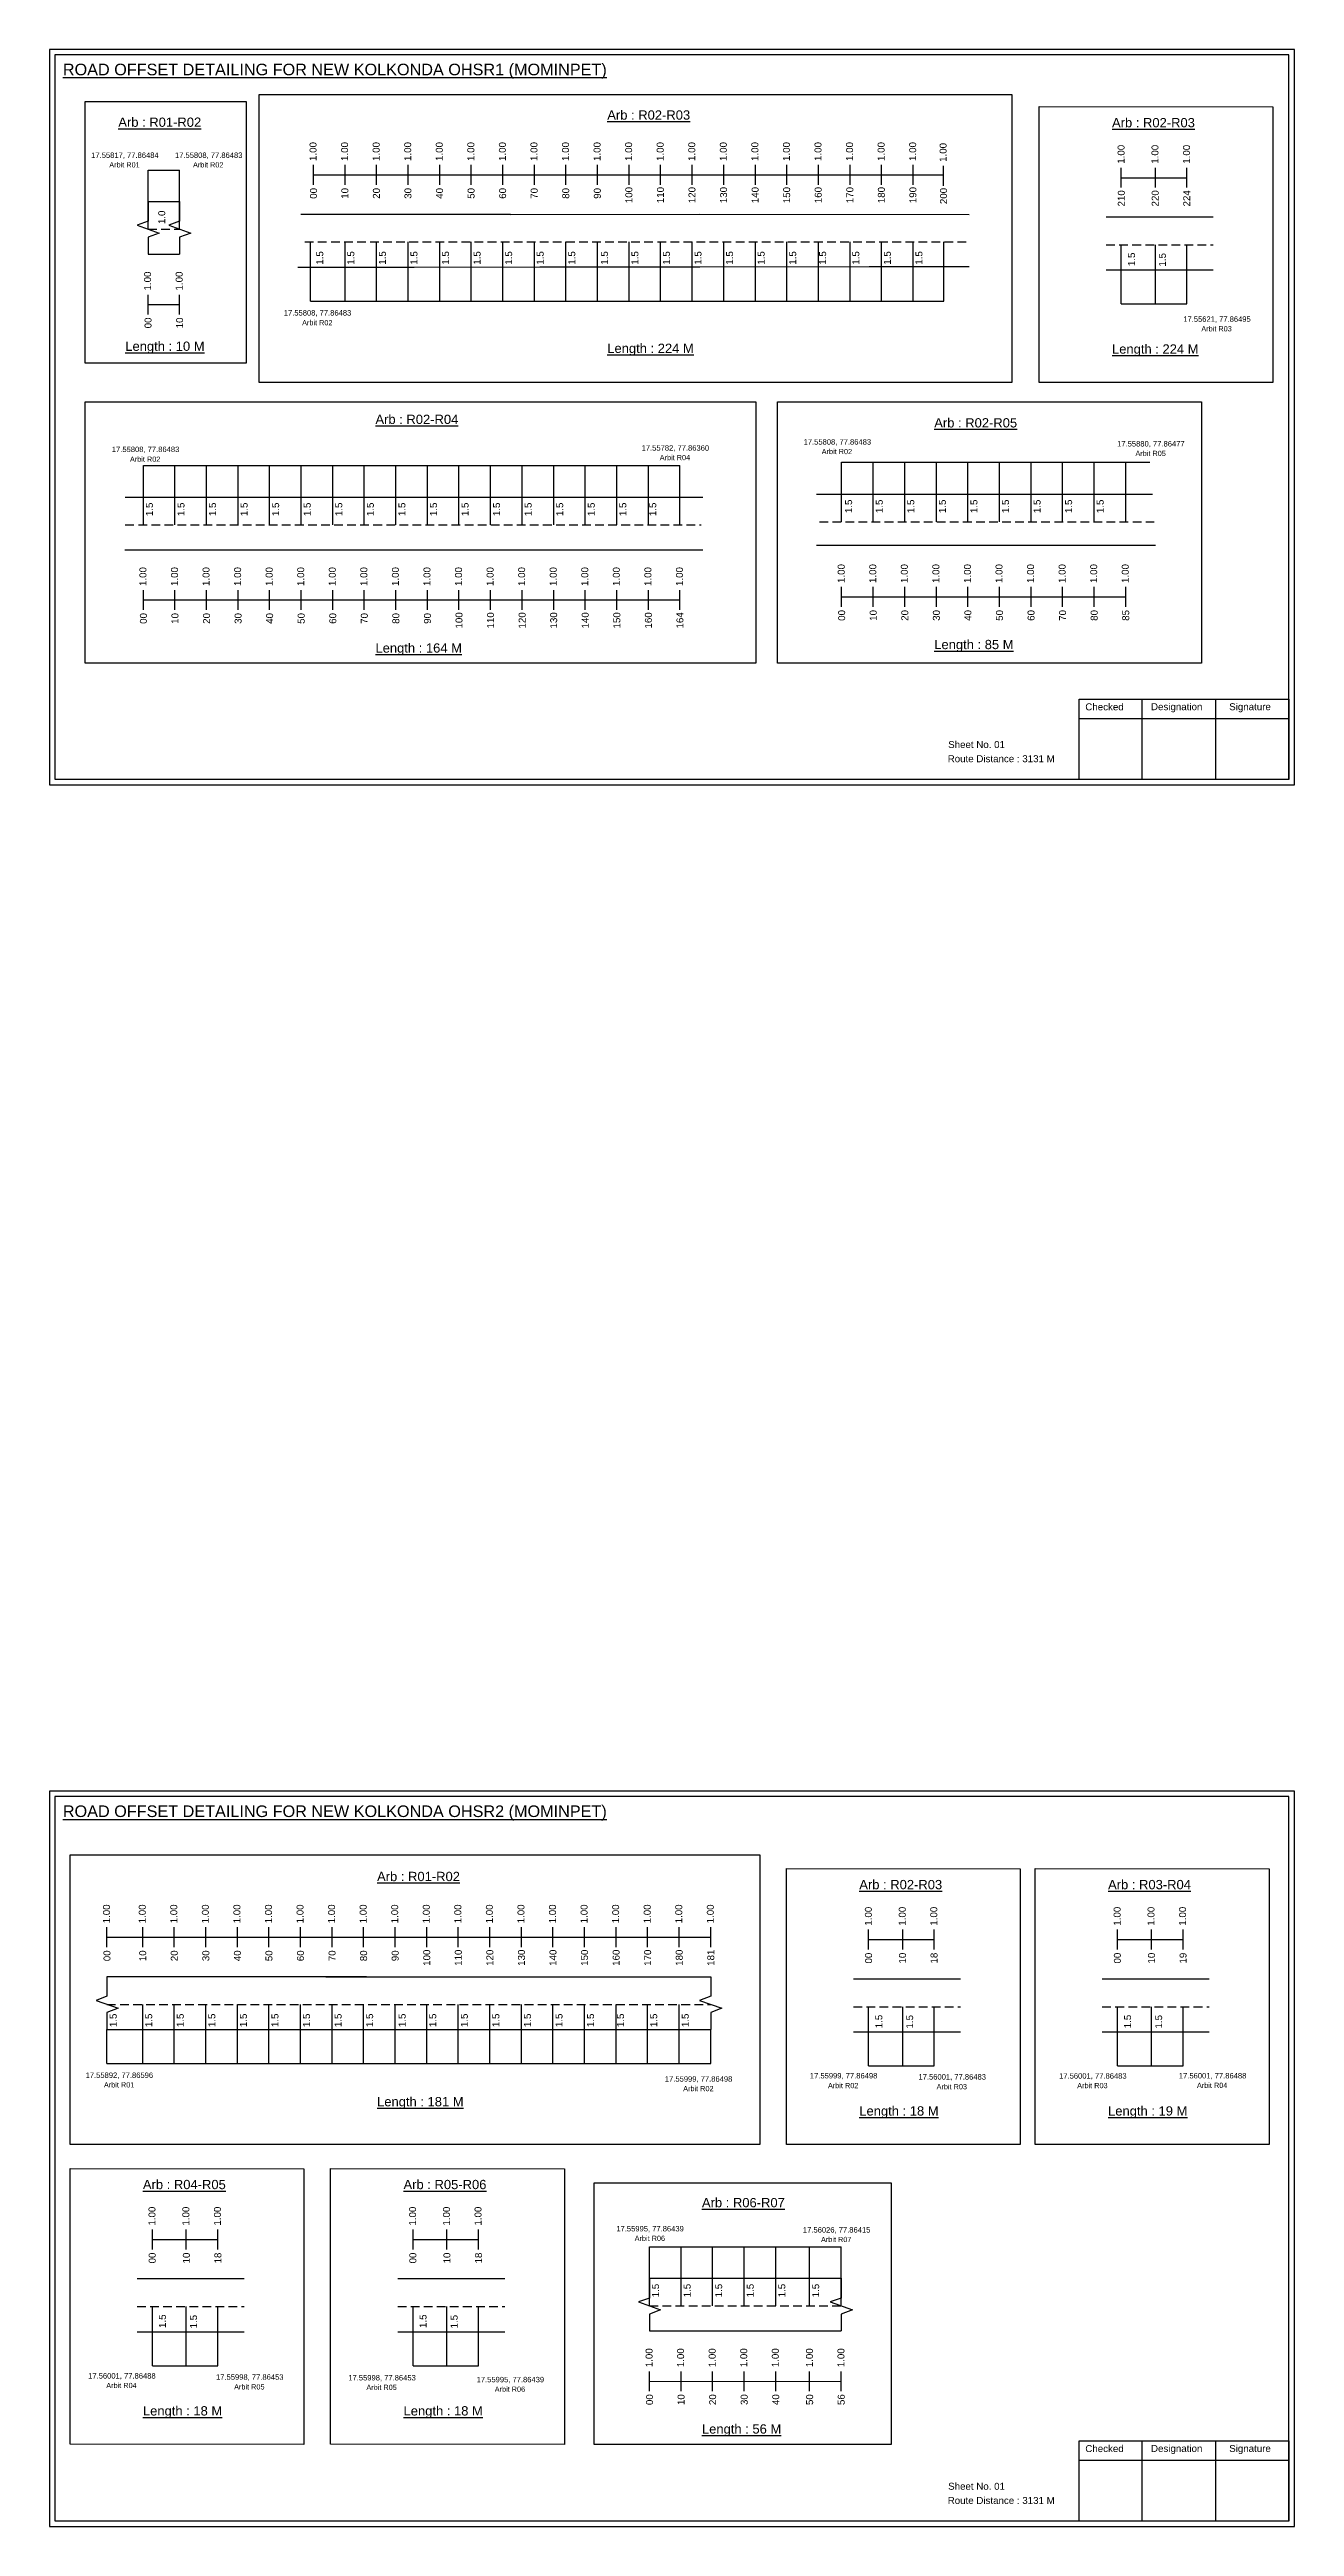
# Model space of a CAD drawing. Header units: inches. Extents: x 936 to 9757, y 449 to 1853.
# Drawn here: x 5041 to 5577, y 490 to 1557 of the extents above; entities that cross this region are included whole.
import ezdxf

# ---------------------------------------------------------------- set-up
doc = ezdxf.new("R2010")
doc.units = ezdxf.units.IN
doc.header["$MEASUREMENT"] = 0
doc.linetypes.add('DASHED2', pattern=[0.375, 0.25, -0.125])
doc.layers.add('PDF_Geometry', color=7, linetype='Continuous')
doc.layers.add('PDF_Text', color=5, linetype='Continuous')
doc.styles.add('PDF Arial', font='arial.ttf')
doc.styles.get("Standard").update_dxf_attribs({"font": 'arial.ttf'})

msp = doc.modelspace()

# ---------------------------------------------------------------- linework, layer by layer
at = {"color": 5}
for p, q in [((5083.2, 1505.1), (5096.8, 1505.1)), ((5153.2, 1448.6), (5426.1, 1448.6)), ((5502.6, 1447.4), (5530.9, 1447.4)), ((5081.2, 1377.8), (5312.4, 1377.8)), ((5382.1, 1379.2), (5514.9, 1379.2)), ((5065.5, 689.4), (5325.7, 689.4)), ((5393.7, 688.4), (5422, 688.4)), ((5501, 688.4), (5529.2, 688.4)), ((5299.3, 610.5), (5381.9, 610.5)), ((5085.1, 559.2), (5113.3, 559.2)), ((5197.4, 559.2), (5225.6, 559.2))]:
    msp.add_line(p, q, dxfattribs=at)
for p, q in [((5083.2, 1479.6), (5083.2, 1505.1)), ((5096.8, 1479.6), (5096.8, 1505.1)), ((5083.2, 1491.5), (5096.8, 1491.5)), ((5239.4, 1486), (5149, 1485.9)), ((5239.4, 1486), (5321, 1486.1)), ((5321, 1486.1), (5437, 1486)), ((5542.2, 1484.8), (5496.1, 1484.8)), ((5153.2, 1448.6), (5153.2, 1474.1)), ((5168.1, 1448.6), (5168.1, 1474.1)), ((5181.7, 1448.6), (5181.7, 1474.1)), ((5195.3, 1448.6), (5195.3, 1474.1)), ((5208.9, 1448.6), (5208.9, 1474.1)), ((5222.5, 1448.6), (5222.5, 1474.1)), ((5236.1, 1448.6), (5236.1, 1474.1)), ((5249.7, 1448.6), (5249.7, 1474.1)), ((5263.3, 1448.6), (5263.3, 1474.1)), ((5276.9, 1448.6), (5276.9, 1474.1)), ((5290.5, 1448.6), (5290.5, 1474.1)), ((5304.1, 1448.6), (5304.1, 1474.1)), ((5317.7, 1448.6), (5317.7, 1474.1)), ((5331.3, 1448.6), (5331.3, 1474.1)), ((5344.9, 1448.6), (5344.9, 1474.1)), ((5358.5, 1448.6), (5358.5, 1474.1)), ((5372.1, 1448.6), (5372.1, 1474.1)), ((5385.7, 1448.6), (5385.7, 1474.1)), ((5399.3, 1448.6), (5399.3, 1474.1)), ((5412.9, 1448.6), (5412.9, 1474.1)), ((5426.1, 1448.6), (5426.1, 1474.1)), ((5502.6, 1447.4), (5502.6, 1472.9)), ((5517.3, 1447.4), (5517.3, 1472.9)), ((5530.9, 1447.4), (5530.9, 1472.9)), ((5083.2, 1468.8), (5096.8, 1468.8)), ((5147.7, 1463.3), (5197.9, 1463.3)), ((5194.3, 1463.3), (5252.1, 1463.4)), ((5252.1, 1463.4), (5321, 1463.4)), ((5321, 1463.4), (5394, 1463.5)), ((5394, 1463.5), (5437.1, 1463.5)), ((5496.1, 1462.1), (5528.2, 1462.1)), ((5528.2, 1462.1), (5542.2, 1462.1)), ((5081.2, 1352.3), (5081.2, 1377.8)), ((5094.8, 1352.3), (5094.8, 1377.8)), ((5108.4, 1352.3), (5108.4, 1377.8)), ((5122, 1352.3), (5122, 1377.8)), ((5135.6, 1352.3), (5135.6, 1377.8)), ((5149.2, 1352.3), (5149.2, 1377.8)), ((5162.8, 1352.3), (5162.8, 1377.8)), ((5176.4, 1352.3), (5176.4, 1377.8)), ((5190, 1352.3), (5190, 1377.8)), ((5203.6, 1352.3), (5203.6, 1377.8)), ((5217.2, 1352.3), (5217.2, 1377.8)), ((5230.8, 1352.3), (5230.8, 1377.8)), ((5244.4, 1352.3), (5244.4, 1377.8)), ((5258, 1352.3), (5258, 1377.8)), ((5271.6, 1352.3), (5271.6, 1377.8)), ((5285.2, 1352.3), (5285.2, 1377.8)), ((5298.8, 1352.3), (5298.8, 1377.8)), ((5312.4, 1352.3), (5312.4, 1377.8)), ((5382.1, 1353.6), (5382.1, 1379.2)), ((5395.7, 1353.6), (5395.7, 1379.2)), ((5409.3, 1353.6), (5409.3, 1379.2)), ((5422.9, 1353.6), (5422.9, 1379.2)), ((5436.5, 1353.6), (5436.5, 1379.2)), ((5450.1, 1353.6), (5450.1, 1379.2)), ((5463.7, 1353.6), (5463.7, 1379.2)), ((5477.3, 1353.6), (5477.3, 1379.2)), ((5490.9, 1353.6), (5490.9, 1379.2)), ((5504.5, 1353.6), (5504.5, 1379.2)), ((5073.4, 1364.2), (5162.8, 1364.2)), ((5162.8, 1364.2), (5312.4, 1364.2)), ((5312.4, 1364.2), (5322.3, 1364.2)), ((5371.2, 1365.5), (5516, 1365.5)), ((5073.2, 1341.5), (5322.3, 1341.5)), ((5517.4, 1343.3), (5371.2, 1343.3)), ((5177.3, 726.8), (5065.5, 726.8)), ((5159.8, 726.8), (5325.7, 726.8)), ((5433.3, 725.8), (5387.2, 725.8)), ((5540.5, 725.8), (5494.4, 725.8)), ((5080.9, 689.4), (5080.9, 714.9)), ((5094.5, 689.4), (5094.5, 714.9)), ((5108.1, 689.4), (5108.1, 714.9)), ((5121.7, 689.4), (5121.7, 714.9)), ((5135.3, 689.4), (5135.3, 714.9)), ((5148.9, 689.4), (5148.9, 714.9)), ((5162.5, 689.4), (5162.5, 714.9)), ((5176.1, 689.4), (5176.1, 714.9)), ((5189.7, 689.4), (5189.7, 714.9)), ((5203.3, 689.4), (5203.3, 714.9)), ((5216.9, 689.4), (5216.9, 714.9)), ((5230.5, 689.4), (5230.5, 714.9)), ((5244.1, 689.4), (5244.1, 714.9)), ((5257.7, 689.4), (5257.7, 714.9)), ((5271.3, 689.4), (5271.3, 714.9)), ((5284.9, 689.4), (5284.9, 714.9)), ((5298.5, 689.4), (5298.5, 714.9)), ((5312.1, 689.4), (5312.1, 714.9)), ((5393.7, 688.4), (5393.7, 713.9)), ((5408.4, 688.4), (5408.4, 713.9)), ((5422, 688.4), (5422, 713.9)), ((5501, 688.4), (5501, 713.9)), ((5515.6, 688.4), (5515.6, 713.9)), ((5529.2, 688.4), (5529.2, 713.9)), ((5065.5, 704.1), (5325.7, 704.1)), ((5065.5, 689.4), (5065.5, 704.1)), ((5325.7, 689.4), (5325.7, 704.1)), ((5387.2, 703.1), (5419.3, 703.1)), ((5419.3, 703.1), (5433.3, 703.1)), ((5494.4, 703.1), (5526.5, 703.1)), ((5526.5, 703.1), (5540.5, 703.1)), ((5299.3, 585), (5299.3, 610.5)), ((5312.9, 585), (5312.9, 610.5)), ((5326.5, 585), (5326.5, 610.5)), ((5340.1, 585), (5340.1, 610.5)), ((5353.7, 585), (5353.7, 610.5)), ((5368.3, 585), (5368.3, 610.5)), ((5381.9, 585), (5381.9, 610.5)), ((5124.6, 596.6), (5078.5, 596.6)), ((5236.9, 596.6), (5190.8, 596.6)), ((5299.3, 596.9), (5381.9, 596.9)), ((5085.1, 559.2), (5085.1, 584.7)), ((5099.7, 559.2), (5099.7, 584.7)), ((5113.3, 559.2), (5113.3, 584.7)), ((5197.4, 559.2), (5197.4, 584.7)), ((5212, 559.2), (5212, 584.7)), ((5225.6, 559.2), (5225.6, 584.7)), ((5078.5, 573.9), (5110.6, 573.9)), ((5110.6, 573.9), (5124.6, 573.9)), ((5190.8, 573.9), (5222.9, 573.9)), ((5222.9, 573.9), (5236.9, 573.9)), ((5299.3, 574.2), (5381.9, 574.2))]:
    msp.add_line(p, q)
at = {"color": 217, "true_color": 0x93278f}
for p, q in [((5154.5, 1498.7), (5154.5, 1507.3)), ((5168.1, 1498.7), (5168.1, 1507.3)), ((5181.7, 1498.7), (5181.7, 1507.3)), ((5195.3, 1498.7), (5195.3, 1507.3)), ((5208.9, 1498.7), (5208.9, 1507.3)), ((5222.5, 1498.7), (5222.5, 1507.3)), ((5236.1, 1498.7), (5236.1, 1507.3)), ((5249.7, 1498.7), (5249.7, 1507.3)), ((5263.3, 1498.7), (5263.3, 1507.3)), ((5276.9, 1498.7), (5276.9, 1507.3)), ((5290.5, 1498.7), (5290.5, 1507.3)), ((5304.1, 1498.7), (5304.1, 1507.3)), ((5317.7, 1498.7), (5317.7, 1507.3)), ((5331.3, 1498.7), (5331.3, 1507.3)), ((5344.9, 1498.7), (5344.9, 1507.3)), ((5358.5, 1498.7), (5358.5, 1507.3)), ((5372.1, 1498.7), (5372.1, 1507.3)), ((5385.7, 1498.7), (5385.7, 1507.3)), ((5399.3, 1498.7), (5399.3, 1507.3)), ((5412.9, 1498.7), (5412.9, 1507.3)), ((5426, 1498.3), (5426, 1506.9)), ((5502.6, 1497.5), (5502.6, 1506.1)), ((5517.3, 1497.5), (5517.3, 1506.1)), ((5530.9, 1497.5), (5530.9, 1506.1)), ((5154.5, 1503), (5426, 1503)), ((5502.6, 1501.8), (5530.9, 1501.8)), ((5083.2, 1442.9), (5083.2, 1451.4)), ((5096.8, 1442.9), (5096.8, 1451.4)), ((5083.2, 1447.1), (5096.8, 1447.2)), ((5081.2, 1315.6), (5081.2, 1324.1)), ((5094.8, 1315.6), (5094.8, 1324.1)), ((5108.4, 1315.6), (5108.4, 1324.1)), ((5122, 1315.6), (5122, 1324.1)), ((5135.6, 1315.6), (5135.6, 1324.1)), ((5149.2, 1315.6), (5149.2, 1324.1)), ((5162.8, 1315.6), (5162.8, 1324.1)), ((5176.4, 1315.6), (5176.4, 1324.1)), ((5190, 1315.6), (5190, 1324.1)), ((5203.6, 1315.6), (5203.6, 1324.1)), ((5217.2, 1315.6), (5217.2, 1324.1)), ((5230.8, 1315.6), (5230.8, 1324.1)), ((5244.4, 1315.6), (5244.4, 1324.1)), ((5258, 1315.6), (5258, 1324.1)), ((5271.6, 1315.6), (5271.6, 1324.1)), ((5285.2, 1315.6), (5285.2, 1324.1)), ((5298.8, 1315.6), (5298.8, 1324.1)), ((5312.4, 1315.6), (5312.4, 1324.1)), ((5382.1, 1316.9), (5382.1, 1325.5)), ((5395.7, 1316.9), (5395.7, 1325.5)), ((5409.3, 1316.9), (5409.3, 1325.5)), ((5422.9, 1316.9), (5422.9, 1325.5)), ((5436.5, 1316.9), (5436.5, 1325.5)), ((5450.1, 1316.9), (5450.1, 1325.5)), ((5463.7, 1316.9), (5463.7, 1325.5)), ((5477.3, 1316.9), (5477.3, 1325.5)), ((5490.9, 1316.9), (5490.9, 1325.5)), ((5504.5, 1316.9), (5504.5, 1325.5)), ((5081.2, 1319.9), (5312.4, 1319.9)), ((5382.1, 1321.2), (5504.5, 1321.2)), ((5065.5, 739.5), (5065.5, 748.1)), ((5080.9, 739.5), (5080.9, 748.1)), ((5094.5, 739.5), (5094.5, 748.1)), ((5108.1, 739.5), (5108.1, 748.1)), ((5121.7, 739.5), (5121.7, 748.1)), ((5135.3, 739.5), (5135.3, 748.1)), ((5148.9, 739.5), (5148.9, 748.1)), ((5162.5, 739.5), (5162.5, 748.1)), ((5176.1, 739.5), (5176.1, 748.1)), ((5189.7, 739.5), (5189.7, 748.1)), ((5203.3, 739.5), (5203.3, 748.1)), ((5216.9, 739.5), (5216.9, 748.1)), ((5230.5, 739.5), (5230.5, 748.1)), ((5244.1, 739.5), (5244.1, 748.1)), ((5257.7, 739.5), (5257.7, 748.1)), ((5271.3, 739.5), (5271.3, 748.1)), ((5284.9, 739.5), (5284.9, 748.1)), ((5298.5, 739.5), (5298.5, 748.1)), ((5312.1, 739.5), (5312.1, 748.1)), ((5325.7, 739.5), (5325.7, 748.1)), ((5393.7, 738.5), (5393.7, 747.1)), ((5408.4, 738.5), (5408.4, 747.1)), ((5422, 738.5), (5422, 747.1)), ((5501, 738.5), (5501, 747.1)), ((5515.6, 738.5), (5515.6, 747.1)), ((5529.2, 738.5), (5529.2, 747.1)), ((5065.5, 743.8), (5325.7, 743.8)), ((5393.7, 742.8), (5422, 742.8)), ((5501, 742.8), (5529.2, 742.8)), ((5085.1, 609.3), (5085.1, 617.9)), ((5085.1, 613.6), (5113.3, 613.6)), ((5099.7, 609.3), (5099.7, 617.9)), ((5113.3, 609.3), (5113.3, 617.9)), ((5197.4, 609.3), (5197.4, 617.9)), ((5197.4, 613.6), (5225.6, 613.6)), ((5212, 609.3), (5212, 617.9)), ((5225.6, 609.3), (5225.6, 617.9)), ((5299.3, 548.3), (5299.3, 556.8)), ((5312.9, 548.3), (5312.9, 556.8)), ((5326.5, 548.3), (5326.5, 556.8)), ((5340.1, 548.3), (5340.1, 556.8)), ((5353.7, 548.3), (5353.7, 556.8)), ((5368.3, 548.3), (5368.3, 556.8)), ((5381.9, 548.3), (5381.9, 556.8)), ((5299.3, 552.5), (5381.9, 552.6))]:
    msp.add_line(p, q, dxfattribs=at)
at = {"linetype": 'DASHED2', "ltscale": 15}
for p, q in [((5083.2, 1479.6), (5096.8, 1479.6)), ((5150.8, 1474.1), (5437.1, 1474.1)), ((5496.1, 1472.9), (5542.2, 1472.9)), ((5073.4, 1352.3), (5321.6, 1352.2)), ((5372.5, 1353.6), (5516.8, 1353.6)), ((5065.5, 714.9), (5325.7, 714.9)), ((5387.2, 713.9), (5433.3, 713.9)), ((5494.4, 713.9), (5540.5, 713.9)), ((5078.5, 584.7), (5124.6, 584.7)), ((5190.8, 584.7), (5236.9, 584.7)), ((5299.3, 585), (5381.9, 585))]:
    msp.add_line(p, q, dxfattribs=at)
for points in [[(5131.1, 1537.6), (5455.5, 1537.6), (5455.5, 1413.5), (5131.1, 1413.5)], [(5056.1, 1534.6), (5125.5, 1534.6), (5125.5, 1421.9), (5056.1, 1421.9)], [(5467.2, 1532.4), (5567.9, 1532.3), (5567.9, 1413.5), (5467.2, 1413.6)], [(5056.1, 1405.3), (5345.1, 1405.3), (5345.1, 1292.6), (5056.1, 1292.6)], [(5354.5, 1405.3), (5537.2, 1405.3), (5537.2, 1292.6), (5354.5, 1292.6)], [(5049.6, 779.3), (5346.8, 779.3), (5346.8, 654.5), (5049.6, 654.5)], [(5358.3, 773.4), (5459, 773.3), (5459, 654.5), (5358.3, 654.6)], [(5465.5, 773.4), (5566.3, 773.3), (5566.3, 654.5), (5465.5, 654.6)], [(5049.6, 644.2), (5150.4, 644.1), (5150.4, 525.3), (5049.6, 525.4)], [(5161.9, 644.2), (5262.7, 644.1), (5262.7, 525.3), (5161.9, 525.4)], [(5275.4, 638), (5403.5, 638), (5403.5, 525.3), (5275.4, 525.3)]]:
    msp.add_lwpolyline(points, close=True)
at = {"linetype": 'Continuous'}
for points in [[(5083.2, 1491.5), (5083.2, 1483), (5078.5, 1481.3), (5088, 1477.9), (5083.2, 1476.1), (5083.2, 1468.8)], [(5096.8, 1491.5), (5096.8, 1483), (5092.1, 1481.3), (5101.6, 1477.9), (5096.8, 1476.1), (5096.8, 1468.8)], [(5065.5, 726.8), (5065.5, 718.4), (5060.8, 716.6), (5070.3, 713.2), (5065.5, 711.4), (5065.5, 704.1)], [(5325.7, 726.8), (5325.7, 718.4), (5320.9, 716.6), (5330.4, 713.2), (5325.7, 711.4), (5325.7, 704.1)], [(5299.3, 596.9), (5299.3, 588.4), (5294.6, 586.7), (5304, 583.3), (5299.3, 581.5), (5299.3, 574.2)], [(5381.9, 596.9), (5381.9, 588.4), (5377.2, 586.7), (5386.7, 583.3), (5381.9, 581.5), (5381.9, 574.2)]]:
    msp.add_lwpolyline(points, dxfattribs=at)
at = {"layer": 'PDF_Geometry'}
for points in [[(5040.8, 1557), (5040.8, 1240.3), (5577.2, 1240.3), (5577.2, 1557)], [(5043.1, 1554.7), (5043.1, 1242.7), (5574.8, 1242.7), (5574.8, 1554.7)], [(5040.8, 806.7), (5040.8, 490), (5577.2, 490), (5577.2, 806.7)], [(5043.1, 804.4), (5043.1, 492.4), (5574.8, 492.4), (5574.8, 804.4)]]:
    msp.add_lwpolyline(points, close=True, dxfattribs=at)
at = {"layer": 'PDF_Geometry', "color": 242, "true_color": 0xcc1f26}
for points in [[(5574.8, 1242.6), (5484.5, 1242.6), (5484.5, 1277.2), (5574.8, 1277.2)], [(5574.8, 492.3), (5484.5, 492.3), (5484.5, 526.9), (5574.8, 526.9)]]:
    msp.add_lwpolyline(points, close=True, dxfattribs=at)
for points in [[(5511.4, 1277.2), (5511.4, 1242.6)], [(5543.2, 1277.2), (5543.2, 1242.6)], [(5484.5, 1268.8), (5574.8, 1268.8)], [(5511.4, 526.9), (5511.4, 492.3)], [(5543.2, 526.9), (5543.2, 492.3)], [(5484.5, 518.6), (5574.8, 518.6)]]:
    msp.add_lwpolyline(points, dxfattribs=at)

# ---------------------------------------------------------------- texts
at = {"color": 242, "true_color": 0xcd2027}
for s, height, p in [('%%UROAD OFFSET DETAILING FOR NEW KOLKONDA OHSR1 (MOMINPET)', 5, (5046.5, 1545.9)), ('%%UArb : R01-R02', 4, (5070.4, 1523.7)), ('%%UArb : R02-R03', 4, (5281.1, 1526.8)), ('%%UArb : R02-R03', 4, (5498.6, 1523.5)), ('%%ULength : 10 M', 4, (5073.4, 1427.2)), ('%%ULength : 224 M', 4, (5281.1, 1426.3)), ('%%ULength : 224 M', 4, (5498.6, 1426)), ('%%UArb : R02-R04', 4, (5181.2, 1395.7)), ('%%UArb : R02-R05', 4, (5422, 1394.2)), ('%%ULength : 85 M', 4, (5422, 1298.7)), ('%%ULength : 164 M', 4, (5181.2, 1297.2)), ('%%UROAD OFFSET DETAILING FOR NEW KOLKONDA OHSR2 (MOMINPET)', 5, (5046.5, 795.6)), ('%%UArb : R01-R02', 4, (5181.9, 768)), ('%%UArb : R02-R03', 4, (5389.7, 764.5)), ('%%UArb : R03-R04', 4, (5496.9, 764.5)), ('%%ULength : 181 M', 4, (5181.9, 671)), ('%%ULength : 18 M', 4, (5389.7, 667)), ('%%ULength : 19 M', 4, (5496.9, 667)), ('%%UArb : R04-R05', 4, (5081, 635.3)), ('%%UArb : R05-R06', 4, (5193.3, 635.3)), ('%%UArb : R06-R07', 4, (5321.9, 627.5)), ('%%ULength : 18 M', 4, (5081, 537.8)), ('%%ULength : 18 M', 4, (5193.3, 537.8)), ('%%ULength : 56 M', 4, (5321.9, 530))]:
    msp.add_text(s, height=height, dxfattribs=at).set_placement(p)
at = {"color": 217, "true_color": 0x93278f}
for s, p in [('1.00', (5155.8, 1509)), ('1.00', (5169.4, 1509)), ('1.00', (5183, 1509)), ('1.00', (5196.6, 1509)), ('1.00', (5210.2, 1509)), ('1.00', (5223.8, 1509)), ('1.00', (5237.4, 1509)), ('1.00', (5251, 1509)), ('1.00', (5264.6, 1509)), ('1.00', (5278.2, 1509)), ('1.00', (5291.8, 1509)), ('1.00', (5305.4, 1509)), ('1.00', (5319, 1509)), ('1.00', (5332.6, 1509)), ('1.00', (5346.2, 1509)), ('1.00', (5359.8, 1509)), ('1.00', (5373.4, 1509)), ('1.00', (5387, 1509)), ('1.00', (5400.6, 1509)), ('1.00', (5414.2, 1509)), ('1.00', (5427.3, 1508.6)), ('1.00', (5504, 1507.8)), ('1.00', (5518.6, 1507.8)), ('1.00', (5532.2, 1507.8)), ('00', (5156, 1492.7)), ('10', (5169.5, 1492.7)), ('20', (5183.1, 1492.7)), ('30', (5196.7, 1492.7)), ('40', (5210.3, 1492.7)), ('50', (5223.9, 1492.7)), ('60', (5237.5, 1492.7)), ('70', (5251.1, 1492.7)), ('80', (5264.7, 1492.7)), ('90', (5278.3, 1492.7)), ('100', (5291.9, 1490.8)), ('110', (5305.5, 1490.8)), ('120', (5319.1, 1490.8)), ('130', (5332.7, 1490.8)), ('140', (5346.3, 1490.8)), ('150', (5359.9, 1490.8)), ('160', (5373.5, 1490.8)), ('170', (5387.1, 1490.8)), ('180', (5400.7, 1490.8)), ('190', (5414.3, 1490.8)), ('200', (5427.5, 1490.4)), ('210', (5504.1, 1489.4)), ('220', (5518.7, 1489.4)), ('224', (5532.3, 1489.4)), ('1.00', (5084.5, 1453.2)), ('1.00', (5098.1, 1453.2)), ('00', (5084.7, 1436.9)), ('10', (5098.3, 1436.9)), ('1.00', (5082.5, 1325.9)), ('1.00', (5096.1, 1325.9)), ('1.00', (5109.7, 1325.9)), ('1.00', (5123.3, 1325.9)), ('1.00', (5136.9, 1325.9)), ('1.00', (5150.5, 1325.9)), ('1.00', (5164.1, 1325.9)), ('1.00', (5177.7, 1325.9)), ('1.00', (5191.3, 1325.9)), ('1.00', (5204.9, 1325.9)), ('1.00', (5218.5, 1325.9)), ('1.00', (5232.1, 1325.9)), ('1.00', (5245.7, 1325.9)), ('1.00', (5259.3, 1325.9)), ('1.00', (5272.9, 1325.9)), ('1.00', (5286.5, 1325.9)), ('1.00', (5300.1, 1325.9)), ('1.00', (5313.7, 1325.9)), ('1.00', (5383.4, 1327.2)), ('1.00', (5397, 1327.2)), ('1.00', (5410.6, 1327.2)), ('1.00', (5424.2, 1327.2)), ('1.00', (5437.8, 1327.2)), ('1.00', (5451.4, 1327.2)), ('1.00', (5465, 1327.2)), ('1.00', (5478.6, 1327.2)), ('1.00', (5492.2, 1327.2)), ('1.00', (5505.8, 1327.2)), ('00', (5082.7, 1309.6)), ('10', (5096.3, 1309.6)), ('20', (5109.9, 1309.6)), ('30', (5123.5, 1309.6)), ('40', (5137.1, 1309.6)), ('50', (5150.7, 1309.6)), ('60', (5164.3, 1309.6)), ('70', (5177.9, 1309.6)), ('80', (5191.5, 1309.6)), ('90', (5205.1, 1309.6)), ('100', (5218.7, 1307.6)), ('110', (5232.3, 1307.6)), ('120', (5245.9, 1307.6)), ('130', (5259.5, 1307.6)), ('140', (5273.1, 1307.6)), ('150', (5286.7, 1307.6)), ('160', (5300.3, 1307.6)), ('164', (5313.9, 1307.6)), ('00', (5383.6, 1310.9)), ('10', (5397.2, 1310.9)), ('20', (5410.8, 1310.9)), ('30', (5424.4, 1310.9)), ('40', (5438, 1310.9)), ('50', (5451.6, 1310.9)), ('60', (5465.2, 1310.9)), ('70', (5478.8, 1310.9)), ('80', (5492.4, 1310.9)), ('85', (5506, 1310.9)), ('1.00', (5066.8, 749.8)), ('1.00', (5082.2, 749.8)), ('1.00', (5095.8, 749.8)), ('1.00', (5109.4, 749.8)), ('1.00', (5123, 749.8)), ('1.00', (5136.6, 749.8)), ('1.00', (5150.2, 749.8)), ('1.00', (5163.8, 749.8)), ('1.00', (5177.4, 749.8)), ('1.00', (5191, 749.8)), ('1.00', (5204.6, 749.8)), ('1.00', (5218.2, 749.8)), ('1.00', (5231.8, 749.8)), ('1.00', (5245.4, 749.8)), ('1.00', (5259, 749.8)), ('1.00', (5272.6, 749.8)), ('1.00', (5286.2, 749.8)), ('1.00', (5299.8, 749.8)), ('1.00', (5313.4, 749.8)), ('1.00', (5327, 749.8)), ('1.00', (5395.1, 748.8)), ('1.00', (5409.7, 748.8)), ('1.00', (5423.3, 748.8)), ('1.00', (5502.3, 748.8)), ('1.00', (5516.9, 748.8)), ('1.00', (5530.5, 748.8)), ('00', (5067, 733.5)), ('10', (5082.4, 733.5)), ('20', (5096, 733.5)), ('30', (5109.6, 733.5)), ('40', (5123.2, 733.5)), ('50', (5136.8, 733.5)), ('60', (5150.4, 733.5)), ('70', (5164, 733.5)), ('80', (5177.6, 733.5)), ('90', (5191.2, 733.5)), ('100', (5204.8, 731.5)), ('110', (5218.4, 731.5)), ('120', (5232, 731.5)), ('130', (5245.6, 731.5)), ('140', (5259.2, 731.5)), ('150', (5272.8, 731.5)), ('160', (5286.4, 731.5)), ('170', (5300, 731.5)), ('180', (5313.6, 731.5)), ('181', (5327.2, 731.5)), ('00', (5395.2, 732.5)), ('10', (5409.8, 732.5)), ('18', (5423.4, 732.5)), ('00', (5502.4, 732.5)), ('10', (5517.1, 732.5)), ('19', (5530.7, 732.5)), ('1.00', (5086.4, 619.6)), ('1.00', (5101, 619.6)), ('1.00', (5114.6, 619.6)), ('1.00', (5198.7, 619.6)), ('1.00', (5213.3, 619.6)), ('1.00', (5226.9, 619.6)), ('00', (5086.5, 603.3)), ('10', (5101.2, 603.3)), ('18', (5114.8, 603.3)), ('00', (5198.8, 603.3)), ('10', (5213.5, 603.3)), ('18', (5227.1, 603.3)), ('1.00', (5300.6, 558.6)), ('1.00', (5314.2, 558.6)), ('1.00', (5327.8, 558.6)), ('1.00', (5341.4, 558.6)), ('1.00', (5355, 558.6)), ('1.00', (5369.7, 558.6)), ('1.00', (5383.3, 558.6)), ('00', (5300.8, 542.3)), ('10', (5314.4, 542.3)), ('20', (5328, 542.3)), ('30', (5341.6, 542.3)), ('40', (5355.2, 542.3)), ('50', (5369.8, 542.3)), ('56', (5383.4, 542.3))]:
    msp.add_text(s, height=3, rotation=90, dxfattribs=at).set_placement(p)
at = {"color": 5}
for s, height, p in [('17.55817, 77.86484', 2.34, (5058.7, 1510.3)), ('Arbit R01', 2.25, (5066.5, 1506.2)), ('17.55808, 77.86483', 2.34, (5094.8, 1510.3)), ('Arbit R02', 2.25, (5102.6, 1506.2)), ('17.55808, 77.86483', 2.34, (5141.7, 1442.4)), ('Arbit R02', 2.25, (5149.6, 1438.2)), ('17.55621, 77.86495', 2.34, (5529.3, 1439.7)), ('Arbit R03', 2.25, (5537.1, 1435.6)), ('17.55808, 77.86483', 2.34, (5365.7, 1386.8)), ('17.55880, 77.86477', 2.34, (5500.8, 1386)), ('17.55808, 77.86483', 2.34, (5067.6, 1383.6)), ('Arbit R02', 2.25, (5075.4, 1379.4)), ('17.55782, 77.86360', 2.34, (5295.9, 1384.2)), ('Arbit R04', 2.25, (5303.7, 1380.1)), ('Arbit R02', 2.25, (5373.5, 1382.7)), ('Arbit R05', 2.25, (5508.7, 1381.9)), ('17.55892, 77.86596', 2.34, (5056.3, 683.2)), ('17.55999, 77.86498', 2.34, (5305.9, 681.6)), ('17.55999, 77.86498', 2.34, (5368.4, 683)), ('17.56001, 77.86483', 2.34, (5415.2, 682.5)), ('17.56001, 77.86483', 2.34, (5475.8, 682.9)), ('17.56001, 77.86488', 2.34, (5527.4, 683)), ('Arbit R01', 2.25, (5064.2, 679.1)), ('Arbit R02', 2.25, (5313.8, 677.5)), ('Arbit R02', 2.25, (5376.2, 678.8)), ('Arbit R03', 2.25, (5423, 678.3)), ('Arbit R03', 2.25, (5483.6, 678.8)), ('Arbit R04', 2.25, (5535.2, 678.9)), ('17.55995, 77.86439', 2.34, (5285, 617.1)), ('17.56026, 77.86415', 2.34, (5365.4, 616.6)), ('Arbit R06', 2.25, (5292.9, 613)), ('Arbit R07', 2.25, (5373.2, 612.5)), ('17.56001, 77.86488', 2.34, (5057.4, 553.7)), ('17.55998, 77.86453', 2.34, (5112.5, 553.2)), ('17.55998, 77.86453', 2.34, (5169.5, 552.9)), ('Arbit R04', 2.25, (5065.2, 549.6)), ('Arbit R05', 2.25, (5120.3, 549)), ('Arbit R05', 2.25, (5177.3, 548.8)), ('17.55995, 77.86439', 2.34, (5224.8, 552.1)), ('Arbit R06', 2.25, (5232.6, 548))]:
    msp.add_text(s, height=height, dxfattribs=at).set_placement(p)
for s, p in [('1.0', (5090.6, 1481.8)), ('1.5', (5158.7, 1464.3)), ('1.5', (5172.1, 1464.3)), ('1.5', (5185.7, 1464.3)), ('1.5', (5199.3, 1464.3)), ('1.5', (5212.9, 1464.3)), ('1.5', (5226.5, 1464.3)), ('1.5', (5240.1, 1464.3)), ('1.5', (5253.7, 1464.3)), ('1.5', (5267.3, 1464.3)), ('1.5', (5281.4, 1464.3)), ('1.5', (5294.5, 1464.3)), ('1.5', (5308.1, 1464.3)), ('1.5', (5321.7, 1464.3)), ('1.5', (5335.3, 1464.3)), ('1.5', (5348.9, 1464.3)), ('1.5', (5362.5, 1464.3)), ('1.5', (5375.4, 1464.3)), ('1.5', (5389.7, 1464.3)), ('1.5', (5403.3, 1464.3)), ('1.5', (5416.9, 1464.3)), ('1.5', (5508.5, 1463.7)), ('1.5', (5521.8, 1463.5)), ('1.5', (5085.3, 1356)), ('1.5', (5098.9, 1356)), ('1.5', (5112.5, 1356)), ('1.5', (5126.1, 1356)), ('1.5', (5139.7, 1356)), ('1.5', (5153.3, 1356)), ('1.5', (5166.9, 1356)), ('1.5', (5180.5, 1356)), ('1.5', (5194.1, 1356)), ('1.5', (5207.7, 1356)), ('1.5', (5221.3, 1356)), ('1.5', (5234.9, 1356)), ('1.5', (5248.5, 1356)), ('1.5', (5262.1, 1356)), ('1.5', (5275.7, 1356)), ('1.5', (5289.3, 1356)), ('1.5', (5302.2, 1356)), ('1.5', (5386.6, 1357.3)), ('1.5', (5399.8, 1357.3)), ('1.5', (5413.4, 1357.3)), ('1.5', (5427, 1357.3)), ('1.5', (5440.6, 1357.3)), ('1.5', (5454.2, 1357.3)), ('1.5', (5467.8, 1357.3)), ('1.5', (5481.4, 1357.3)), ('1.5', (5495, 1357.3)), ('1.5', (5069.7, 705.1)), ('1.5', (5085, 705.1)), ('1.5', (5098.6, 705.1)), ('1.5', (5112.2, 705.1)), ('1.5', (5125.8, 705.1)), ('1.5', (5139.4, 705.1)), ('1.5', (5153, 705.1)), ('1.5', (5166.6, 705.1)), ('1.5', (5180.2, 705.1)), ('1.5', (5194.2, 705.1)), ('1.5', (5207.4, 705.1)), ('1.5', (5221, 705.1)), ('1.5', (5234.6, 705.1)), ('1.5', (5248.2, 705.1)), ('1.5', (5261.8, 705.1)), ('1.5', (5275.4, 705.1)), ('1.5', (5288.3, 705.1)), ('1.5', (5302.6, 705.1)), ('1.5', (5316.2, 705.1)), ('1.5', (5399.6, 704.6)), ('1.5', (5412.9, 704.5)), ('1.5', (5506.8, 704.6)), ('1.5', (5520.2, 704.5)), ('1.5', (5303.4, 588.7)), ('1.5', (5317, 588.7)), ('1.5', (5330.6, 588.7)), ('1.5', (5344.2, 588.7)), ('1.5', (5357.8, 588.7)), ('1.5', (5372.4, 588.7)), ('1.5', (5090.9, 575.5)), ('1.5', (5104.3, 575.3)), ('1.5', (5203.2, 575.5)), ('1.5', (5216.6, 575.3))]:
    msp.add_text(s, height=3, rotation=90).set_placement(p)
for s, p in [('Sheet No. 01', (5428, 1256.1)), ('Route Distance : 3131 M', (5427.8, 1250)), ('Route Distance : 3131 M', (5427.8, 499.7)), ('Sheet No. 01', (5428, 505.8))]:
    msp.add_text(s, height=3).set_placement(p)
at = {"layer": 'PDF_Text', "color": 7, "attachment_point": 7, "style": 'PDF Arial'}
for s, insert, char_height in [('Checked', (5487.1, 1272.3), 3), ('Designation', (5515.4, 1271.5), 3.001), ('Signature', (5549.1, 1271.5), 3), ('Checked', (5487.1, 522), 3), ('Designation', (5515.4, 521.2), 3.001), ('Signature', (5549.1, 521.2), 3)]:
    msp.add_mtext(s, dxfattribs=dict(at, insert=insert, char_height=char_height))

doc.saveas('drawing.dxf')
